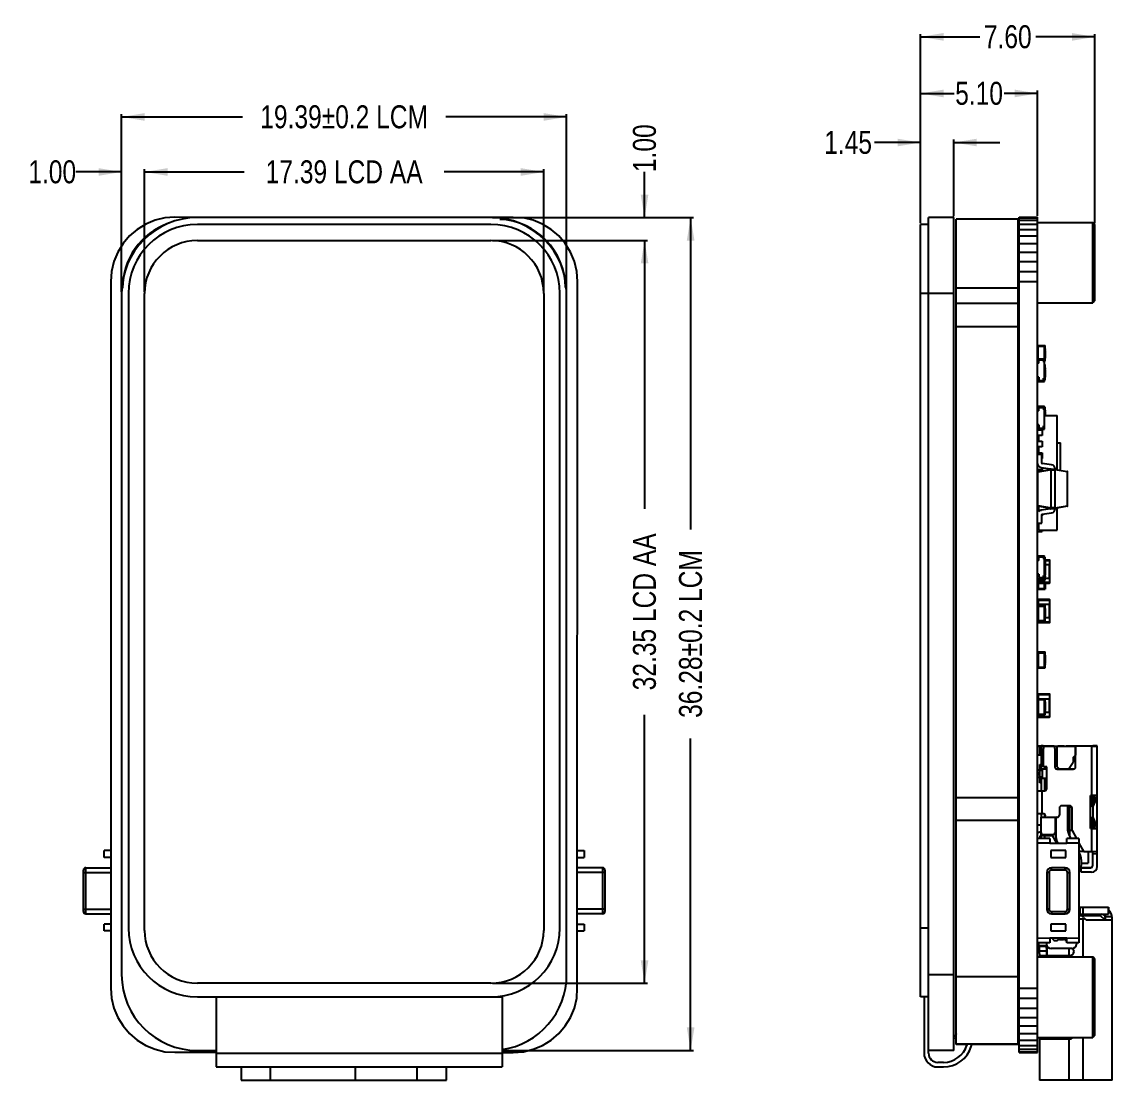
# Model space of a CAD drawing. Header units: millimetres. Extents: x -35.9 to 51.6, y -31.6 to 17.9.
# Drawn here: x -35.9 to 11.6, y -28.24 to 17.87 of the extents above; entities that cross this region are included whole.
import ezdxf

# ---------------------------------------------------------------- set-up
doc = ezdxf.new("R2010")
doc.units = ezdxf.units.MM
doc.header["$LTSCALE"] = 1.21
doc.header["$MEASUREMENT"] = 0
doc.header["$PDMODE"] = 3
doc.header["$PDSIZE"] = 0.3125
doc.layers.get('0').update_dxf_attribs({"linetype": 'CONTINUOUS'})
doc.layers.get('DEFPOINTS').update_dxf_attribs({"linetype": 'CONTINUOUS'})
doc.layers.add('Dim', color=3, linetype='CONTINUOUS', lineweight=25)
doc.styles.get("Standard").update_dxf_attribs({"font": 'txt', "width": 0.8})
doc.dimstyles.get("Standard").update_dxf_attribs({"dimtxt": 0.15625, "dimasz": 0.1875, "dimexe": 0.125, "dimexo": 0.0625, "dimgap": 0.09, "dimtad": 0, "dimtih": 1, "dimtoh": 1, "dimzin": 4, "dimdsep": 46, "dimtxsty": 'STANDARD', "dimblk": '_FILLED', "dimblk1": '_FILLED', "dimblk2": '_FILLED', "dimcen": 0.09, "dimazin": 1, "dimtp": 0.01, "dimtm": 0.01, "dimtfac": 1, "dimtofl": 0, "dimtmove": 0, "dimatfit": 3, "dimldrblk": '_FILLED', "dimfxl": 1, "dimtolj": 1, "dimtzin": 4, "dimarcsym": 0})

# ---------------------------------------------------------------- blocks, each defined once
blk = doc.blocks.new('_FILLED')
at = {"color": 0, "linetype": 'ByBlock'}
blk.add_solid([(0, 0), (-1, 0.167), (-1, -0.167)], dxfattribs=at)
blk = doc.blocks.new('*D67')
at = {"color": 0, "linetype": 'ByBlock', "lineweight": -2}
for p, q in [((-30.555, 6.102), (-30.555, 11.452)), ((-13.165, 6.102), (-13.165, 11.452)), ((-30.555, 11.327), (-26.216, 11.327)), ((-13.165, 11.327), (-17.503, 11.327))]:
    blk.add_line(p, q, dxfattribs=at)
at = {"layer": 'DEFPOINTS', "color": 0, "linetype": 'ByBlock'}
for p in [(-30.555, 6.04), (-13.165, 6.04)]:
    blk.add_point(p, dxfattribs=at)
at = {"color": 0, "linetype": 'ByBlock', "lineweight": -2, "rotation": 180}
blk.add_blockref('_FILLED', (-30.555, 11.327), dxfattribs=at)
at = {"color": 0, "linetype": 'ByBlock', "lineweight": -2}
blk.add_blockref('_FILLED', (-13.165, 11.327), dxfattribs=at)
at = {"color": 0, "linetype": 'ByBlock', "lineweight": -2, "insert": (-21.86, 11.327), "char_height": 1, "attachment_point": 5}
blk.add_mtext('\\A1;17.39 LCD AA', dxfattribs=at)
blk = doc.blocks.new('*D69')
at = {"color": 0, "linetype": 'ByBlock', "lineweight": -2}
for p, q in [((-31.555, 6.102), (-31.555, 13.849)), ((-12.165, 6.102), (-12.165, 13.849)), ((-31.555, 13.724), (-26.283, 13.724)), ((-12.165, 13.724), (-17.436, 13.724))]:
    blk.add_line(p, q, dxfattribs=at)
at = {"layer": 'DEFPOINTS', "color": 0, "linetype": 'ByBlock'}
for p in [(-31.555, 6.04), (-12.165, 6.04)]:
    blk.add_point(p, dxfattribs=at)
at = {"color": 0, "linetype": 'ByBlock', "lineweight": -2, "rotation": 180}
blk.add_blockref('_FILLED', (-31.555, 13.724), dxfattribs=at)
at = {"color": 0, "linetype": 'ByBlock', "lineweight": -2}
blk.add_blockref('_FILLED', (-12.165, 13.724), dxfattribs=at)
at = {"color": 0, "linetype": 'ByBlock', "lineweight": -2, "insert": (-21.86, 13.724), "char_height": 1, "attachment_point": 5}
blk.add_mtext('\\A1;19.39%%p0.2 LCM', dxfattribs=at)
blk = doc.blocks.new('*D68')
at = {"color": 0, "linetype": 'ByBlock', "lineweight": -2}
for p, q in [((-31.555, 6.165), (-31.555, 11.452)), ((-30.555, 6.165), (-30.555, 11.452)), ((-31.555, 11.327), (-33.555, 11.327)), ((-30.555, 11.327), (-28.555, 11.327))]:
    blk.add_line(p, q, dxfattribs=at)
at = {"layer": 'DEFPOINTS', "color": 0, "linetype": 'ByBlock'}
for p in [(-31.555, 6.102), (-30.555, 6.102)]:
    blk.add_point(p, dxfattribs=at)
at = {"color": 0, "linetype": 'ByBlock', "lineweight": -2}
blk.add_blockref('_FILLED', (-31.555, 11.327), dxfattribs=at)
at = {"color": 0, "linetype": 'ByBlock', "lineweight": -2, "rotation": 180}
blk.add_blockref('_FILLED', (-30.555, 11.327), dxfattribs=at)
at = {"color": 0, "linetype": 'ByBlock', "lineweight": -2, "insert": (-34.578, 11.327), "char_height": 1, "attachment_point": 5}
blk.add_mtext('\\A1;1.00', dxfattribs=at)
blk = doc.blocks.new('*D64')
at = {"color": 0, "linetype": 'ByBlock', "lineweight": -2}
for p, q in [((-15.402, 8.34), (-8.646, 8.34)), ((-8.771, 8.34), (-8.771, -3.345)), ((-8.771, -24.01), (-8.771, -12.325)), ((-15.402, -24.01), (-8.646, -24.01))]:
    blk.add_line(p, q, dxfattribs=at)
at = {"layer": 'DEFPOINTS', "color": 0, "linetype": 'ByBlock'}
for p in [(-15.465, 8.34), (-15.465, -24.01)]:
    blk.add_point(p, dxfattribs=at)
at = {"color": 0, "linetype": 'ByBlock', "lineweight": -2}
for p, rotation in [((-8.771, 8.34), 90), ((-8.771, -24.01), 270)]:
    blk.add_blockref('_FILLED', p, dxfattribs=dict(at, rotation=rotation))
at = {"color": 0, "linetype": 'ByBlock', "lineweight": -2, "insert": (-8.771, -7.835), "char_height": 1, "attachment_point": 5, "rotation": 90}
blk.add_mtext('\\A1;32.35 LCD AA', dxfattribs=at)
blk = doc.blocks.new('*D65')
at = {"color": 0, "linetype": 'ByBlock', "lineweight": -2}
for p, q in [((-15.402, 9.34), (-6.639, 9.34)), ((-6.764, 9.34), (-6.764, -4.243)), ((-6.764, -26.94), (-6.764, -13.357)), ((-14.917, -26.94), (-6.639, -26.94))]:
    blk.add_line(p, q, dxfattribs=at)
at = {"layer": 'DEFPOINTS', "color": 0, "linetype": 'ByBlock'}
for p in [(-15.465, 9.34), (-14.98, -26.94)]:
    blk.add_point(p, dxfattribs=at)
at = {"color": 0, "linetype": 'ByBlock', "lineweight": -2}
for p, rotation in [((-6.764, 9.34), 90), ((-6.764, -26.94), 270)]:
    blk.add_blockref('_FILLED', p, dxfattribs=dict(at, rotation=rotation))
at = {"color": 0, "linetype": 'ByBlock', "lineweight": -2, "insert": (-6.764, -8.8), "char_height": 1, "attachment_point": 5, "rotation": 90}
blk.add_mtext('\\A1;36.28%%p0.2 LCM', dxfattribs=at)
blk = doc.blocks.new('*D66')
at = {"color": 0, "linetype": 'ByBlock', "lineweight": -2}
for p, q in [((-8.771, 9.34), (-8.771, 11.34)), ((-15.402, 9.34), (-8.646, 9.34)), ((-15.34, 8.34), (-8.646, 8.34)), ((-8.771, 8.34), (-8.771, 6.34))]:
    blk.add_line(p, q, dxfattribs=at)
at = {"layer": 'DEFPOINTS', "color": 0, "linetype": 'ByBlock'}
for p in [(-15.465, 9.34), (-15.402, 8.34)]:
    blk.add_point(p, dxfattribs=at)
at = {"color": 0, "linetype": 'ByBlock', "lineweight": -2}
for p, rotation in [((-8.771, 9.34), 270), ((-8.771, 8.34), 90)]:
    blk.add_blockref('_FILLED', p, dxfattribs=dict(at, rotation=rotation))
at = {"color": 0, "linetype": 'ByBlock', "lineweight": -2, "insert": (-8.771, 12.363), "char_height": 1, "attachment_point": 5, "rotation": 90}
blk.add_mtext('\\A1;1.00', dxfattribs=at)
blk = doc.blocks.new('*D73')
at = {"color": 0, "linetype": 'ByBlock', "lineweight": -2}
for p, q in [((3.254, 12.61), (1.254, 12.61)), ((3.254, 9.102), (3.254, 12.735)), ((4.704, 9.402), (4.704, 12.735)), ((4.704, 12.61), (6.704, 12.61))]:
    blk.add_line(p, q, dxfattribs=at)
at = {"layer": 'DEFPOINTS', "color": 0, "linetype": 'ByBlock'}
for p in [(3.254, 9.04), (4.704, 9.34)]:
    blk.add_point(p, dxfattribs=at)
at = {"color": 0, "linetype": 'ByBlock', "lineweight": -2}
blk.add_blockref('_FILLED', (3.254, 12.61), dxfattribs=at)
at = {"color": 0, "linetype": 'ByBlock', "lineweight": -2, "rotation": 180}
blk.add_blockref('_FILLED', (4.704, 12.61), dxfattribs=at)
at = {"color": 0, "linetype": 'ByBlock', "lineweight": -2, "insert": (0.097, 12.61), "char_height": 1, "attachment_point": 5}
blk.add_mtext('\\A1;1.45', dxfattribs=at)
blk = doc.blocks.new('*D74')
at = {"color": 0, "linetype": 'ByBlock', "lineweight": -2}
for p, q in [((3.254, 9.102), (3.254, 14.872)), ((3.254, 14.747), (4.714, 14.747)), ((8.354, 14.747), (6.894, 14.747)), ((8.354, 9.421), (8.354, 14.872))]:
    blk.add_line(p, q, dxfattribs=at)
at = {"layer": 'DEFPOINTS', "color": 0, "linetype": 'ByBlock'}
for p in [(3.254, 9.04), (8.354, 9.358)]:
    blk.add_point(p, dxfattribs=at)
at = {"color": 0, "linetype": 'ByBlock', "lineweight": -2, "rotation": 180}
blk.add_blockref('_FILLED', (3.254, 14.747), dxfattribs=at)
at = {"color": 0, "linetype": 'ByBlock', "lineweight": -2}
blk.add_blockref('_FILLED', (8.354, 14.747), dxfattribs=at)
at = {"color": 0, "linetype": 'ByBlock', "lineweight": -2, "insert": (5.804, 14.747), "char_height": 1, "attachment_point": 5}
blk.add_mtext('\\A1;5.10', dxfattribs=at)
blk = doc.blocks.new('*D75')
at = {"color": 0, "linetype": 'ByBlock', "lineweight": -2}
for p, q in [((3.254, 9.092), (3.254, 17.337)), ((3.254, 17.212), (5.83, 17.212)), ((10.854, 17.212), (8.277, 17.212)), ((10.854, 9.092), (10.854, 17.337))]:
    blk.add_line(p, q, dxfattribs=at)
at = {"layer": 'DEFPOINTS', "color": 0, "linetype": 'ByBlock'}
for p in [(3.254, 9.03), (10.854, 9.03)]:
    blk.add_point(p, dxfattribs=at)
at = {"color": 0, "linetype": 'ByBlock', "lineweight": -2, "rotation": 180}
blk.add_blockref('_FILLED', (3.254, 17.212), dxfattribs=at)
at = {"color": 0, "linetype": 'ByBlock', "lineweight": -2}
blk.add_blockref('_FILLED', (10.854, 17.212), dxfattribs=at)
at = {"color": 0, "linetype": 'ByBlock', "lineweight": -2, "insert": (7.054, 17.212), "char_height": 1, "attachment_point": 5}
blk.add_mtext('\\A1;7.60', dxfattribs=at)

msp = doc.modelspace()

# ---------------------------------------------------------------- linework, layer by layer
at = {"color": 7, "linetype": 'Continuous'}
for p, q in [((-30.5, 9.053), (-30.875, 8.824)), ((-30.095, 9.222), (-30.5, 9.053)), ((-29.668, 9.324), (-30.095, 9.222)), ((-29.23, 9.358), (-29.668, 9.324)), ((-14.49, 9.35), (-29.23, 9.358)), ((-15.465, 9.34), (-28.255, 9.34)), ((-15.465, 9.04), (-28.255, 9.04)), ((-14.052, 9.324), (-14.49, 9.35)), ((-13.625, 9.222), (-14.052, 9.324)), ((-13.219, 9.053), (-13.625, 9.222)), ((-12.845, 8.824), (-13.219, 9.053)), ((3.254, -24.61), (3.254, 9.04)), ((3.604, 9.04), (3.254, 9.04)), ((3.604, -27.06), (3.604, 9.34)), ((4.704, 9.34), (3.604, 9.34)), ((4.704, -26.94), (4.704, 9.34)), ((4.804, -26.675), (4.804, 9.267)), ((7.504, 9.267), (4.804, 9.267)), ((7.504, -26.675), (7.504, 9.267)), ((7.554, -27.029), (7.554, 9.358)), ((7.554, 9.358), (8.354, 9.358)), ((7.554, 9.35), (8.354, 9.35)), ((7.554, 9.324), (8.354, 9.324)), ((7.554, 9.222), (8.354, 9.222)), ((7.554, 9.053), (8.354, 9.053)), ((8.354, -27.029), (8.354, 9.358)), ((8.354, 9.13), (10.754, 9.13)), ((10.754, 5.63), (10.754, 9.13)), ((10.854, 9.03), (10.754, 9.13)), ((10.854, 5.73), (10.854, 9.03)), ((-30.875, 8.824), (-31.209, 8.539)), ((-12.511, 8.539), (-12.845, 8.824)), ((7.554, 8.824), (8.354, 8.824)), ((-31.494, 8.205), (-31.723, 7.83)), ((-31.209, 8.539), (-31.494, 8.205)), ((-28.255, 8.34), (-15.465, 8.34)), ((-12.226, 8.205), (-12.511, 8.539)), ((-11.996, 7.83), (-12.226, 8.205)), ((7.554, 8.539), (8.354, 8.539)), ((7.554, 8.205), (8.354, 8.205)), ((-31.723, 7.83), (-31.891, 7.425)), ((-11.828, 7.425), (-11.996, 7.83)), ((7.554, 7.83), (8.354, 7.83)), ((-31.891, 7.425), (-31.994, 6.998)), ((-11.726, 6.998), (-11.828, 7.425)), ((7.554, 7.425), (8.354, 7.425)), ((-31.994, 6.998), (-32.02, 6.56)), ((-11.691, 6.56), (-11.726, 6.998)), ((7.554, 6.998), (8.354, 6.998)), ((-32.02, 6.56), (-32.028, -24.23)), ((-11.7, -24.23), (-11.691, 6.56)), ((7.504, 6.268), (4.804, 6.268)), ((7.554, 6.56), (8.354, 6.56)), ((-31.555, 6.04), (-31.555, -23.64)), ((-31.255, 6.04), (-31.255, -21.61)), ((-30.555, -21.71), (-30.555, 6.04)), ((-13.165, 6.04), (-13.165, -21.71)), ((-12.465, -21.61), (-12.465, 6.04)), ((-12.165, -23.64), (-12.165, 6.04)), ((4.704, 6.04), (3.254, 6.04)), ((10.854, 5.73), (10.754, 5.63)), ((7.504, 5.597), (4.804, 5.597)), ((8.354, 5.63), (10.754, 5.63)), ((4.804, 4.597), (7.504, 4.597)), ((8.354, 3.762), (8.679, 3.762)), ((8.379, 3.662), (8.354, 3.662)), ((8.379, 3.193), (8.379, 3.737)), ((8.379, 3.737), (8.654, 3.737)), ((8.654, 2.193), (8.654, 3.737)), ((8.679, 3.712), (8.654, 3.712)), ((8.679, 3.662), (8.654, 3.662)), ((8.679, 3.082), (8.679, 3.762)), ((8.679, 3.623), (8.689, 3.623)), ((8.679, 3.596), (8.689, 3.596)), ((8.679, 3.587), (8.689, 3.587)), ((8.679, 3.55), (8.689, 3.55)), ((8.679, 3.499), (8.689, 3.499)), ((8.679, 3.448), (8.689, 3.448)), ((8.679, 3.435), (8.689, 3.435)), ((8.679, 3.433), (8.689, 3.433)), ((8.679, 3.388), (8.689, 3.388)), ((8.679, 3.339), (8.689, 3.339)), ((8.679, 3.333), (8.689, 3.333)), ((8.689, 3.623), (8.689, 3.587)), ((8.689, 3.55), (8.689, 3.448)), ((8.689, 3.435), (8.689, 3.333)), ((8.354, 3.193), (8.654, 3.193)), ((8.404, 2.993), (8.354, 2.993)), ((8.404, 2.993), (8.404, 3.143)), ((8.404, 3.143), (8.654, 3.143)), ((8.604, 3.143), (8.604, 3.043)), ((8.604, 3.043), (8.654, 3.043)), ((8.679, 3.182), (8.654, 3.182)), ((8.679, 3.132), (8.654, 3.132)), ((8.654, 3.082), (8.679, 3.082)), ((8.654, 2.933), (8.679, 2.933)), ((8.679, 2.883), (8.654, 2.883)), ((8.655, 2.874), (8.654, 2.874)), ((8.655, 2.792), (8.655, 2.874)), ((8.679, 3.32), (8.689, 3.32)), ((8.679, 3.268), (8.689, 3.268)), ((8.679, 3.218), (8.689, 3.218)), ((8.679, 2.253), (8.679, 2.933)), ((8.689, 3.32), (8.689, 3.218)), ((8.404, 2.393), (8.354, 2.393)), ((8.404, 2.393), (8.404, 2.243)), ((8.679, 2.833), (8.654, 2.833)), ((8.655, 2.792), (8.654, 2.792)), ((8.655, 2.782), (8.654, 2.782)), ((8.655, 2.731), (8.654, 2.731)), ((8.655, 2.716), (8.654, 2.716)), ((8.655, 2.698), (8.654, 2.698)), ((8.655, 2.687), (8.654, 2.687)), ((8.655, 2.646), (8.654, 2.646)), ((8.655, 2.606), (8.654, 2.606)), ((8.654, 2.595), (8.655, 2.595)), ((8.655, 2.515), (8.654, 2.515)), ((8.655, 2.698), (8.655, 2.782)), ((8.655, 2.606), (8.655, 2.687)), ((8.655, 2.515), (8.655, 2.595)), ((8.679, 2.795), (8.689, 2.795)), ((8.679, 2.767), (8.689, 2.767)), ((8.679, 2.758), (8.689, 2.758)), ((8.679, 2.722), (8.689, 2.722)), ((8.679, 2.67), (8.689, 2.67)), ((8.679, 2.62), (8.689, 2.62)), ((8.679, 2.606), (8.689, 2.606)), ((8.679, 2.604), (8.689, 2.604)), ((8.679, 2.559), (8.689, 2.559)), ((8.679, 2.51), (8.689, 2.51)), ((8.679, 2.504), (8.689, 2.504)), ((8.679, 2.491), (8.689, 2.491)), ((8.679, 2.439), (8.689, 2.439)), ((8.679, 2.389), (8.689, 2.389)), ((8.689, 2.795), (8.689, 2.758)), ((8.689, 2.722), (8.689, 2.62)), ((8.689, 2.606), (8.689, 2.504)), ((8.689, 2.491), (8.689, 2.389)), ((8.354, 2.193), (8.654, 2.193)), ((8.404, 2.243), (8.654, 2.243)), ((8.604, 2.243), (8.604, 2.343)), ((8.604, 2.343), (8.654, 2.343)), ((8.679, 2.353), (8.654, 2.353)), ((8.679, 2.303), (8.654, 2.303)), ((8.654, 2.253), (8.679, 2.253)), ((8.354, 1.119), (8.654, 1.119)), ((8.404, 0.919), (8.404, 1.069)), ((8.404, 1.069), (8.654, 1.069)), ((8.604, 1.069), (8.604, 0.969)), ((8.604, 0.969), (8.654, 0.969)), ((8.654, 0.119), (8.654, 1.119)), ((8.654, 1.086), (8.679, 1.086)), ((8.679, 1.036), (8.654, 1.036)), ((8.679, 0.986), (8.654, 0.986)), ((8.679, 0.722), (8.679, 1.086)), ((8.404, 0.919), (8.354, 0.919)), ((8.655, 0.8), (8.654, 0.8)), ((8.655, 0.759), (8.654, 0.759)), ((8.655, 0.718), (8.654, 0.718)), ((8.655, 0.708), (8.654, 0.708)), ((8.655, 0.656), (8.654, 0.656)), ((8.655, 0.642), (8.654, 0.642)), ((8.655, 0.624), (8.654, 0.624)), ((8.655, 0.613), (8.654, 0.613)), ((8.655, 0.572), (8.654, 0.572)), ((8.655, 0.532), (8.654, 0.532)), ((8.654, 0.521), (8.655, 0.521)), ((8.655, 0.718), (8.655, 0.8)), ((8.655, 0.722), (9.204, 0.722)), ((8.655, 0.624), (8.655, 0.708)), ((8.655, 0.532), (8.655, 0.613)), ((8.655, 0.44), (8.655, 0.521)), ((8.679, 0.948), (8.689, 0.948)), ((8.679, 0.921), (8.689, 0.921)), ((8.679, 0.912), (8.689, 0.912)), ((8.679, 0.875), (8.689, 0.875)), ((8.679, 0.823), (8.689, 0.823)), ((8.679, 0.773), (8.689, 0.773)), ((8.679, 0.76), (8.689, 0.76)), ((8.679, 0.758), (8.689, 0.758)), ((8.689, 0.948), (8.689, 0.912)), ((8.689, 0.875), (8.689, 0.773)), ((8.689, 0.76), (8.689, 0.722)), ((9.204, -1.642), (9.204, 0.722)), ((8.404, 0.319), (8.354, 0.319)), ((8.354, 0.119), (8.654, 0.119)), ((8.354, 0.097), (8.557, 0.097)), ((8.404, 0.319), (8.404, 0.169)), ((8.404, 0.169), (8.654, 0.169)), ((8.404, 0.097), (8.404, 0.119)), ((8.557, 0.097), (8.557, -0.153)), ((8.604, 0.169), (8.604, 0.269)), ((8.604, 0.269), (8.654, 0.269)), ((8.655, 0.44), (8.654, 0.44)), ((8.557, -0.153), (8.354, -0.153)), ((8.354, -0.403), (8.557, -0.403)), ((8.404, -0.403), (8.404, -0.153)), ((8.557, -0.403), (8.557, -0.653)), ((9.204, -0.465), (9.354, -0.465)), ((9.354, -1.668), (9.354, -0.465)), ((8.557, -0.653), (8.354, -0.653)), ((8.354, -0.903), (8.557, -0.903)), ((8.404, -0.903), (8.404, -0.653)), ((8.557, -0.903), (8.557, -1.153)), ((8.534, -0.977), (8.354, -0.977)), ((8.354, -1.403), (8.357, -1.403)), ((8.534, -1.353), (8.534, -0.977)), ((8.557, -1.153), (8.534, -1.153)), ((8.964, -1.431), (8.551, -1.373)), ((8.557, -1.653), (8.354, -1.653)), ((8.354, -1.747), (8.37, -1.747)), ((8.37, -1.727), (8.939, -1.627)), ((8.939, -1.647), (8.37, -1.747)), ((8.37, -1.747), (8.37, -1.727)), ((8.37, -3.207), (8.37, -1.747)), ((8.404, -1.721), (8.404, -1.653)), ((8.509, -1.549), (8.921, -1.607)), ((8.557, -1.555), (8.557, -1.653)), ((9.119, -1.627), (8.939, -1.627)), ((8.939, -1.627), (8.939, -1.647)), ((8.939, -3.307), (8.939, -1.647)), ((8.939, -1.647), (9.119, -1.647)), ((9.119, -1.627), (9.119, -1.609)), ((9.119, -1.627), (9.637, -1.718)), ((9.119, -1.627), (9.119, -1.647)), ((9.119, -3.307), (9.119, -1.647)), ((9.637, -1.738), (9.119, -1.647)), ((9.637, -1.718), (9.637, -1.738)), ((9.637, -1.738), (9.637, -3.216)), ((9.637, -1.738), (9.654, -1.738)), ((9.654, -3.216), (9.654, -1.738)), ((8.37, -3.207), (8.354, -3.207)), ((8.37, -3.207), (8.939, -3.307)), ((8.37, -3.227), (8.37, -3.207)), ((8.939, -3.327), (8.37, -3.227)), ((8.404, -3.403), (8.404, -3.233)), ((9.119, -3.307), (8.939, -3.307)), ((8.939, -3.307), (8.939, -3.327)), ((9.119, -3.307), (9.637, -3.216)), ((9.637, -3.235), (9.119, -3.327)), ((9.119, -3.307), (9.119, -3.327)), ((9.204, -4.278), (9.204, -3.312)), ((9.654, -3.216), (9.637, -3.216)), ((9.637, -3.216), (9.637, -3.235)), ((8.354, -3.403), (8.521, -3.403)), ((8.921, -3.347), (8.509, -3.405)), ((8.534, -3.977), (8.534, -3.601)), ((8.557, -3.653), (8.534, -3.653)), ((8.551, -3.581), (8.964, -3.523)), ((8.557, -3.58), (8.557, -3.653)), ((8.939, -3.327), (9.119, -3.327)), ((9.119, -3.345), (9.119, -3.327)), ((8.354, -3.977), (8.534, -3.977)), ((8.354, -4.002), (8.404, -4.002)), ((8.404, -4.278), (8.404, -3.977)), ((8.354, -4.328), (8.557, -4.328)), ((8.404, -4.278), (9.204, -4.278)), ((8.557, -4.278), (8.557, -4.328)), ((8.354, -5.395), (8.654, -5.395)), ((8.404, -5.595), (8.354, -5.595)), ((8.404, -5.595), (8.404, -5.445)), ((8.404, -5.445), (8.654, -5.445)), ((8.604, -5.445), (8.604, -5.545)), ((8.604, -5.545), (8.654, -5.545)), ((8.654, -6.429), (8.654, -5.395)), ((8.654, -5.458), (8.679, -5.458)), ((8.679, -5.508), (8.654, -5.508)), ((8.654, -5.558), (8.679, -5.558)), ((8.679, -6.454), (8.679, -5.458)), ((8.869, -5.579), (8.679, -5.579)), ((8.679, -5.594), (8.689, -5.594)), ((8.679, -5.645), (8.689, -5.645)), ((8.679, -5.696), (8.689, -5.696)), ((8.689, -5.594), (8.689, -6.012)), ((8.689, -5.599), (8.889, -5.599)), ((8.869, -5.579), (8.869, -5.779)), ((8.889, -5.779), (8.889, -5.599)), ((8.655, -5.717), (8.654, -5.717)), ((8.655, -5.754), (8.654, -5.754)), ((8.654, -5.795), (8.655, -5.795)), ((8.654, -5.797), (8.655, -5.797)), ((8.655, -5.808), (8.654, -5.808)), ((8.655, -5.849), (8.654, -5.849)), ((8.655, -5.889), (8.654, -5.889)), ((8.655, -5.901), (8.654, -5.901)), ((8.655, -5.918), (8.654, -5.918)), ((8.655, -5.931), (8.654, -5.931)), ((8.655, -5.985), (8.654, -5.985)), ((8.655, -5.995), (8.654, -5.995)), ((8.655, -6.035), (8.654, -6.035)), ((8.655, -6.076), (8.654, -6.076)), ((8.679, -6.088), (8.654, -6.088)), ((8.654, -6.138), (8.679, -6.138)), ((8.654, -6.139), (8.679, -6.139)), ((8.655, -5.797), (8.655, -5.717)), ((8.655, -5.889), (8.655, -5.808)), ((8.655, -5.985), (8.655, -5.901)), ((8.655, -6.076), (8.655, -5.995)), ((8.655, -6.038), (8.679, -6.038)), ((8.679, -5.71), (8.689, -5.71)), ((8.679, -5.812), (8.689, -5.812)), ((8.679, -5.825), (8.689, -5.825)), ((8.679, -5.875), (8.689, -5.875)), ((8.679, -5.927), (8.689, -5.927)), ((8.679, -5.952), (8.689, -5.952)), ((8.679, -5.964), (8.689, -5.964)), ((8.679, -5.987), (8.689, -5.987)), ((8.679, -6), (8.689, -6)), ((8.679, -6.003), (8.689, -6.003)), ((8.679, -6.012), (8.689, -6.012)), ((8.679, -6.026), (8.689, -6.026)), ((8.679, -6.128), (8.689, -6.128)), ((8.679, -6.141), (8.689, -6.141)), ((8.689, -5.779), (8.889, -5.779)), ((8.689, -6.026), (8.689, -6.128)), ((8.689, -6.141), (8.689, -6.243)), ((8.859, -5.779), (8.859, -6.379)), ((8.879, -6.379), (8.879, -5.779)), ((8.404, -6.195), (8.354, -6.195)), ((8.354, -6.395), (8.654, -6.395)), ((8.354, -6.454), (8.679, -6.454)), ((8.369, -6.454), (8.369, -6.559)), ((8.889, -6.559), (8.369, -6.559)), ((8.379, -6.395), (8.379, -6.429)), ((8.379, -6.429), (8.654, -6.429)), ((8.379, -6.576), (8.379, -6.816)), ((8.389, -6.579), (8.389, -6.454)), ((8.389, -6.579), (8.869, -6.579)), ((8.404, -6.195), (8.404, -6.345)), ((8.404, -6.345), (8.654, -6.345)), ((8.604, -6.345), (8.604, -6.245)), ((8.604, -6.245), (8.654, -6.245)), ((8.654, -6.354), (8.679, -6.354)), ((8.679, -6.404), (8.654, -6.404)), ((8.654, -6.816), (8.654, -6.579)), ((8.679, -6.191), (8.689, -6.191)), ((8.679, -6.243), (8.689, -6.243)), ((8.679, -6.28), (8.689, -6.28)), ((8.679, -6.303), (8.689, -6.303)), ((8.679, -6.316), (8.689, -6.316)), ((8.889, -6.379), (8.679, -6.379)), ((8.679, -6.579), (8.679, -6.841)), ((8.679, -6.629), (8.689, -6.629)), ((8.689, -6.28), (8.689, -6.316)), ((8.689, -6.579), (8.689, -6.629)), ((8.869, -6.379), (8.869, -6.579)), ((8.889, -6.559), (8.889, -6.379)), ((8.354, -6.741), (8.379, -6.741)), ((8.354, -6.841), (8.679, -6.841)), ((8.379, -6.816), (8.654, -6.816)), ((8.654, -6.741), (8.679, -6.741)), ((8.679, -6.791), (8.654, -6.791)), ((8.679, -6.666), (8.689, -6.666)), ((8.679, -6.689), (8.689, -6.689)), ((8.679, -6.702), (8.689, -6.702)), ((8.689, -6.666), (8.689, -6.702)), ((8.354, -7.444), (8.369, -7.444)), ((8.354, -7.544), (8.379, -7.544)), ((8.354, -7.556), (8.679, -7.556)), ((8.369, -7.319), (8.369, -7.499)), ((8.369, -7.319), (8.889, -7.319)), ((8.369, -7.499), (8.889, -7.499)), ((8.379, -7.499), (8.379, -7.556)), ((8.379, -7.499), (8.379, -7.556)), ((8.379, -7.581), (8.379, -8.211)), ((8.379, -7.581), (8.654, -7.581)), ((8.389, -7.499), (8.389, -7.299)), ((8.869, -7.299), (8.389, -7.299)), ((8.399, -7.556), (8.399, -7.499)), ((8.654, -8.211), (8.654, -7.581)), ((8.679, -8.236), (8.679, -7.556)), ((8.859, -7.499), (8.859, -8.099)), ((8.869, -7.299), (8.869, -7.499)), ((8.879, -8.099), (8.879, -7.499)), ((8.889, -7.499), (8.889, -7.319)), ((8.354, -7.656), (8.379, -7.656)), ((8.354, -8.024), (8.379, -8.024)), ((8.679, -7.606), (8.654, -7.606)), ((8.654, -7.656), (8.679, -7.656)), ((8.679, -7.692), (8.689, -7.692)), ((8.679, -7.742), (8.689, -7.742)), ((8.679, -7.794), (8.689, -7.794)), ((8.679, -7.808), (8.689, -7.808)), ((8.679, -7.91), (8.689, -7.91)), ((8.679, -7.923), (8.689, -7.923)), ((8.679, -7.973), (8.689, -7.973)), ((8.679, -8.025), (8.689, -8.025)), ((8.679, -8.062), (8.689, -8.062)), ((8.689, -7.692), (8.689, -7.794)), ((8.689, -7.808), (8.689, -7.91)), ((8.689, -7.923), (8.689, -8.025)), ((8.689, -8.062), (8.689, -8.098)), ((7.504, -8.085), (7.554, -8.085)), ((8.354, -8.124), (8.369, -8.124)), ((8.354, -8.136), (8.379, -8.136)), ((8.354, -8.236), (8.679, -8.236)), ((8.369, -8.099), (8.369, -8.136)), ((8.379, -8.099), (8.369, -8.099)), ((8.369, -8.236), (8.369, -8.279)), ((8.889, -8.279), (8.369, -8.279)), ((8.379, -8.211), (8.654, -8.211)), ((8.389, -8.299), (8.389, -8.236)), ((8.389, -8.299), (8.869, -8.299)), ((8.654, -8.136), (8.679, -8.136)), ((8.679, -8.186), (8.654, -8.186)), ((8.679, -8.085), (8.689, -8.085)), ((8.679, -8.098), (8.689, -8.098)), ((8.889, -8.099), (8.679, -8.099)), ((8.869, -8.099), (8.869, -8.299)), ((8.889, -8.279), (8.889, -8.099)), ((7.504, -9.585), (7.554, -9.585)), ((8.354, -9.583), (8.679, -9.583)), ((8.354, -9.593), (8.679, -9.593)), ((8.354, -9.693), (8.379, -9.693)), ((8.379, -9.618), (8.654, -9.618)), ((8.379, -9.618), (8.379, -10.248)), ((8.654, -10.248), (8.654, -9.618)), ((8.679, -9.643), (8.654, -9.643)), ((8.654, -9.693), (8.679, -9.693)), ((8.679, -10.273), (8.679, -9.583)), ((8.679, -9.719), (8.689, -9.719)), ((8.679, -9.729), (8.689, -9.729)), ((8.679, -9.779), (8.689, -9.779)), ((8.679, -9.831), (8.689, -9.831)), ((8.679, -9.834), (8.689, -9.834)), ((8.679, -9.845), (8.689, -9.845)), ((8.679, -9.947), (8.689, -9.947)), ((8.679, -9.949), (8.689, -9.949)), ((8.679, -9.96), (8.689, -9.96)), ((8.689, -9.719), (8.689, -9.831)), ((8.689, -9.834), (8.689, -9.947)), ((8.689, -9.949), (8.689, -10.062)), ((8.354, -10.163), (8.379, -10.163)), ((8.354, -10.173), (8.379, -10.173)), ((8.354, -10.273), (8.679, -10.273)), ((8.379, -10.248), (8.654, -10.248)), ((8.654, -10.173), (8.679, -10.173)), ((8.679, -10.223), (8.654, -10.223)), ((8.679, -10.01), (8.689, -10.01)), ((8.679, -10.062), (8.689, -10.062)), ((8.679, -10.088), (8.689, -10.088)), ((8.679, -10.098), (8.689, -10.098)), ((8.679, -10.122), (8.689, -10.122)), ((8.679, -10.135), (8.689, -10.135)), ((8.689, -10.088), (8.689, -10.135)), ((8.354, -11.621), (8.679, -11.621)), ((8.354, -11.634), (8.679, -11.634)), ((8.354, -11.734), (8.379, -11.734)), ((8.354, -11.757), (8.379, -11.757)), ((8.369, -11.441), (8.889, -11.441)), ((8.369, -11.441), (8.369, -11.621)), ((8.369, -11.621), (8.889, -11.621)), ((8.379, -11.621), (8.379, -11.621)), ((8.379, -11.659), (8.654, -11.659)), ((8.379, -11.659), (8.379, -12.289)), ((8.869, -11.421), (8.389, -11.421)), ((8.389, -11.621), (8.389, -11.421)), ((8.399, -11.621), (8.399, -11.621)), ((8.654, -12.289), (8.654, -11.659)), ((8.679, -11.684), (8.654, -11.684)), ((8.654, -11.734), (8.679, -11.734)), ((8.679, -12.314), (8.679, -11.621)), ((8.679, -11.757), (8.689, -11.757)), ((8.679, -11.77), (8.689, -11.77)), ((8.679, -11.82), (8.689, -11.82)), ((8.679, -11.872), (8.689, -11.872)), ((8.679, -11.873), (8.689, -11.873)), ((8.689, -11.757), (8.689, -11.872)), ((8.689, -11.873), (8.689, -11.987)), ((8.859, -11.621), (8.859, -12.221)), ((8.869, -11.421), (8.869, -11.621)), ((8.879, -12.221), (8.879, -11.621)), ((8.889, -11.621), (8.889, -11.441)), ((8.354, -12.201), (8.379, -12.201)), ((8.354, -12.214), (8.379, -12.214)), ((8.354, -12.314), (8.679, -12.314)), ((8.354, -12.337), (8.369, -12.337)), ((8.369, -12.314), (8.369, -12.401)), ((8.379, -12.289), (8.654, -12.289)), ((8.389, -12.421), (8.389, -12.314)), ((8.654, -12.214), (8.679, -12.214)), ((8.679, -12.264), (8.654, -12.264)), ((8.679, -11.885), (8.689, -11.885)), ((8.679, -11.987), (8.689, -11.987)), ((8.679, -11.988), (8.689, -11.988)), ((8.679, -12), (8.689, -12)), ((8.679, -12.051), (8.689, -12.051)), ((8.679, -12.102), (8.689, -12.102)), ((8.679, -12.127), (8.689, -12.127)), ((8.679, -12.139), (8.689, -12.139)), ((8.679, -12.162), (8.689, -12.162)), ((8.679, -12.175), (8.689, -12.175)), ((8.889, -12.221), (8.679, -12.221)), ((8.689, -11.988), (8.689, -12.102)), ((8.689, -12.127), (8.689, -12.175)), ((8.869, -12.221), (8.869, -12.421)), ((8.889, -12.401), (8.889, -12.221)), ((8.889, -12.401), (8.369, -12.401)), ((8.389, -12.421), (8.869, -12.421)), ((8.504, -13.679), (8.354, -13.679)), ((8.502, -13.679), (8.354, -13.679)), ((8.354, -13.681), (8.504, -13.681)), ((8.454, -14.081), (8.454, -13.681)), ((8.603, -13.678), (8.502, -13.678)), ((8.502, -13.679), (8.502, -13.679)), ((8.504, -13.678), (8.504, -13.679)), ((8.504, -13.681), (8.704, -13.681)), ((8.504, -13.681), (8.504, -14.681)), ((9.034, -13.681), (8.603, -13.681)), ((8.654, -13.681), (8.654, -13.695)), ((8.704, -13.682), (9.006, -13.682)), ((9.006, -13.681), (9.204, -13.681)), ((9.079, -13.681), (9.054, -13.681)), ((9.204, -13.682), (10.004, -13.682)), ((9.204, -14.582), (9.204, -13.682)), ((9.504, -13.681), (9.229, -13.681)), ((9.604, -13.678), (10.754, -13.678)), ((9.604, -13.678), (9.606, -13.681)), ((9.604, -13.681), (9.604, -13.678)), ((10.004, -13.681), (10.006, -13.681)), ((10.004, -13.682), (10.004, -14.082)), ((10.704, -13.682), (10.006, -13.682)), ((10.006, -14.584), (10.006, -13.682)), ((10.704, -13.682), (10.954, -13.681)), ((10.704, -13.682), (10.704, -15.832)), ((10.724, -13.678), (10.724, -13.681)), ((10.954, -13.678), (10.754, -13.678)), ((10.754, -13.681), (10.754, -13.678)), ((10.954, -17.271), (10.954, -13.678)), ((8.504, -14.081), (8.354, -14.081)), ((8.604, -14.582), (8.604, -13.782)), ((9.106, -13.782), (9.106, -14.584)), ((9.904, -14.182), (10.004, -14.082)), ((9.904, -14.182), (9.904, -14.382)), ((8.454, -14.481), (8.504, -14.481)), ((8.454, -14.731), (8.454, -14.481)), ((8.754, -14.681), (8.504, -14.681)), ((8.754, -14.582), (8.604, -14.582)), ((8.654, -14.582), (8.654, -14.681)), ((8.754, -15.532), (8.754, -14.582)), ((9.304, -14.681), (9.186, -14.681)), ((9.204, -14.582), (9.304, -14.682)), ((9.206, -14.684), (9.906, -14.684)), ((9.704, -14.682), (9.304, -14.682)), ((9.654, -14.682), (9.654, -14.684)), ((9.704, -14.682), (9.904, -14.382)), ((9.926, -14.681), (9.704, -14.681)), ((9.754, -14.684), (9.754, -14.681)), ((8.454, -14.732), (8.354, -14.732)), ((8.354, -14.832), (8.454, -14.832)), ((8.454, -14.932), (8.354, -14.932)), ((8.354, -15.032), (8.454, -15.032)), ((8.454, -14.731), (8.554, -14.731)), ((8.454, -15.281), (8.454, -14.732)), ((8.554, -15.031), (8.454, -15.031)), ((8.504, -15.081), (8.754, -15.081)), ((8.504, -15.081), (8.504, -15.632)), ((8.554, -14.731), (8.554, -15.031)), ((8.654, -15.081), (8.654, -15.632)), ((8.354, -15.632), (8.654, -15.632)), ((8.504, -15.281), (8.454, -15.281)), ((8.554, -16.632), (8.554, -15.632)), ((4.804, -15.923), (7.504, -15.923)), ((10.954, -15.831), (10.654, -15.832)), ((10.654, -17.272), (10.654, -15.832)), ((10.854, -15.899), (10.654, -16.326)), ((10.724, -15.832), (10.724, -16.177)), ((10.754, -15.832), (10.754, -16.113)), ((10.754, -16.349), (10.954, -15.921)), ((10.854, -15.899), (10.854, -15.831)), ((9.304, -16.382), (9.304, -16.692)), ((9.754, -16.282), (9.404, -16.282)), ((9.654, -16.282), (9.654, -17.282)), ((9.754, -17.591), (9.754, -16.282)), ((9.854, -17.362), (9.854, -16.382)), ((10.754, -16.349), (10.754, -16.754)), ((7.504, -16.923), (4.804, -16.923)), ((8.619, -16.632), (8.354, -16.632)), ((8.504, -16.632), (8.504, -16.781)), ((8.504, -16.782), (9.214, -16.782)), ((8.504, -17.709), (8.504, -16.782)), ((8.654, -16.64), (8.654, -16.773)), ((9.114, -16.872), (9.114, -17.445)), ((9.144, -16.805), (9.144, -17.642)), ((9.154, -17.642), (9.154, -16.797)), ((10.654, -16.776), (10.854, -17.204)), ((10.724, -16.926), (10.724, -17.271)), ((10.954, -17.181), (10.754, -16.754)), ((10.754, -16.99), (10.754, -17.271)), ((8.504, -17.131), (8.354, -17.131)), ((8.484, -17.431), (8.504, -17.431)), ((9.014, -17.542), (8.604, -17.542)), ((9.004, -17.581), (9.004, -17.542)), ((9.819, -17.709), (9.717, -17.525)), ((9.854, -17.361), (9.754, -17.361)), ((9.854, -17.362), (10.046, -17.709)), ((10.654, -17.272), (10.954, -17.271)), ((10.704, -17.272), (10.704, -18.282)), ((10.854, -17.271), (10.854, -17.204)), ((10.954, -18.931), (10.954, -17.271)), ((8.882, -17.709), (8.354, -17.709)), ((8.882, -17.913), (8.354, -17.909)), ((8.454, -17.611), (8.454, -17.709)), ((8.504, -17.581), (8.484, -17.581)), ((8.504, -17.581), (9.004, -17.581)), ((8.654, -17.581), (8.654, -17.709)), ((8.882, -17.709), (8.882, -17.916)), ((8.882, -17.913), (9.626, -17.913)), ((9.188, -17.913), (9.004, -17.581)), ((9.221, -17.913), (9.208, -17.89)), ((9.217, -17.885), (9.232, -17.913)), ((10.154, -17.709), (9.626, -17.709)), ((9.626, -17.916), (9.626, -17.709)), ((10.154, -17.909), (9.626, -17.913)), ((10.154, -17.709), (10.154, -22.259)), ((10.156, -17.908), (10.364, -18.282)), ((-32.32, -18.534), (-32.32, -18.234)), ((-32.02, -18.234), (-32.32, -18.234)), ((-11.7, -18.234), (-11.4, -18.234)), ((-11.4, -18.234), (-11.4, -18.534)), ((9.579, -18.234), (8.929, -18.234)), ((8.929, -18.234), (8.929, -18.534)), ((9.579, -18.534), (9.579, -18.234)), ((10.154, -18.262), (10.353, -18.262)), ((10.191, -18.378), (10.154, -18.311)), ((10.704, -18.282), (10.364, -18.282)), ((10.554, -18.282), (10.554, -18.781)), ((10.954, -18.281), (10.704, -18.282)), ((10.754, -18.881), (10.754, -18.282)), ((10.954, -18.381), (10.754, -18.381)), ((-33.12, -20.984), (-33.12, -18.984)), ((-33.12, -18.984), (-32.02, -18.984)), ((-32.02, -18.534), (-32.32, -18.534)), ((-11.7, -18.534), (-11.4, -18.534)), ((-10.6, -18.984), (-11.7, -18.984)), ((-10.6, -18.984), (-10.6, -20.984)), ((8.929, -18.534), (9.579, -18.534)), ((9.554, -18.984), (8.954, -18.984)), ((8.954, -19.084), (8.954, -18.984)), ((9.554, -19.084), (9.554, -18.984)), ((10.254, -18.621), (10.254, -18.881)), ((10.254, -18.781), (10.554, -18.781)), ((10.254, -18.979), (10.654, -18.979)), ((10.254, -19.181), (10.254, -18.979)), ((10.654, -18.981), (10.254, -18.981)), ((10.654, -18.981), (10.654, -18.979)), ((-33.22, -20.884), (-33.22, -19.084)), ((-33.22, -19.184), (-32.02, -19.184)), ((-10.5, -19.184), (-11.7, -19.184)), ((-10.5, -19.084), (-10.5, -20.884)), ((8.854, -19.184), (8.754, -19.184)), ((8.754, -19.184), (8.754, -20.784)), ((8.854, -19.184), (8.854, -20.784)), ((9.554, -19.084), (8.954, -19.084)), ((9.654, -19.184), (9.754, -19.184)), ((9.654, -20.784), (9.654, -19.184)), ((9.754, -20.784), (9.754, -19.184)), ((10.704, -19.181), (10.254, -19.181)), ((-33.22, -20.784), (-32.02, -20.784)), ((-10.5, -20.784), (-11.7, -20.784)), ((8.854, -20.784), (8.754, -20.784)), ((8.954, -20.884), (9.554, -20.884)), ((8.954, -20.884), (8.954, -20.984)), ((9.554, -20.884), (9.554, -20.984)), ((9.654, -20.784), (9.754, -20.784)), ((10.154, -20.706), (11.446, -20.706)), ((10.193, -20.706), (10.193, -21.006)), ((10.323, -20.706), (10.323, -21.006)), ((11.443, -21.006), (11.443, -20.706)), ((11.446, -20.706), (11.446, -21.006)), ((-33.12, -20.984), (-32.02, -20.984)), ((-10.6, -20.984), (-11.7, -20.984)), ((8.954, -20.984), (9.554, -20.984)), ((10.154, -21.006), (11.446, -21.006)), ((10.154, -21.056), (11.083, -21.056)), ((10.154, -21.206), (10.323, -21.206)), ((10.323, -21.056), (10.323, -21.12)), ((10.323, -21.206), (10.323, -22.87)), ((10.523, -21.256), (11.603, -21.256)), ((11.283, -21.256), (11.083, -21.056)), ((11.295, -21.106), (11.6, -21.106)), ((11.303, -21.006), (11.303, -21.256)), ((11.603, -28.236), (11.603, -21.156)), ((-32.02, -21.434), (-32.32, -21.434)), ((-32.32, -21.734), (-32.32, -21.434)), ((-32.02, -21.734), (-32.32, -21.734)), ((-11.7, -21.434), (-11.4, -21.434)), ((-11.7, -21.734), (-11.4, -21.734)), ((-11.4, -21.434), (-11.4, -21.734)), ((3.604, -21.61), (3.254, -21.61)), ((9.579, -21.434), (8.929, -21.434)), ((8.929, -21.434), (8.929, -21.734)), ((8.929, -21.734), (9.579, -21.734)), ((9.579, -21.734), (9.579, -21.434)), ((8.882, -22.056), (8.354, -22.059)), ((8.882, -22.259), (8.354, -22.259)), ((8.393, -22.259), (8.393, -22.386)), ((8.743, -22.259), (8.743, -22.306)), ((8.882, -22.052), (8.882, -22.259)), ((9.626, -22.056), (8.882, -22.056)), ((9.493, -22.076), (9.293, -22.076)), ((9.309, -22.106), (9.477, -22.106)), ((9.626, -22.259), (9.626, -22.052)), ((10.154, -22.059), (9.626, -22.056)), ((10.154, -22.259), (9.626, -22.259)), ((10.043, -22.259), (10.043, -22.306)), ((8.762, -22.386), (8.393, -22.386)), ((8.443, -22.606), (8.443, -22.386)), ((8.733, -22.406), (8.443, -22.406)), ((8.443, -22.606), (8.743, -22.606)), ((8.733, -22.386), (8.733, -22.459)), ((8.733, -22.459), (8.743, -22.515)), ((8.743, -22.506), (8.743, -22.606)), ((8.743, -22.606), (8.743, -22.672)), ((8.763, -22.806), (8.763, -22.39)), ((9.843, -22.506), (8.943, -22.506)), ((9.723, -22.87), (9.723, -22.506)), ((8.354, -22.87), (10.754, -22.87)), ((8.443, -22.806), (8.443, -22.87)), ((8.459, -22.806), (9.743, -22.806)), ((10.854, -22.97), (10.754, -22.87)), ((10.754, -26.37), (10.754, -22.87)), ((10.854, -26.27), (10.854, -22.97)), ((4.704, -23.64), (3.604, -23.64)), ((7.504, -23.732), (4.804, -23.732)), ((-15.465, -24.01), (-28.255, -24.01)), ((-32.028, -24.23), (-31.994, -24.668)), ((-31.994, -24.668), (-31.891, -25.095)), ((-28.255, -24.61), (-14.98, -24.61)), ((-27.44, -24.61), (-27.44, -27.66)), ((-14.98, -24.61), (-14.98, -27.66)), ((-11.828, -25.095), (-11.726, -24.668)), ((-11.726, -24.668), (-11.7, -24.23)), ((3.604, -24.61), (3.254, -24.61)), ((3.404, -24.61), (3.404, -27.06)), ((7.554, -24.23), (8.354, -24.23)), ((7.554, -24.668), (8.354, -24.668)), ((-31.891, -25.095), (-31.723, -25.501)), ((-11.996, -25.501), (-11.828, -25.095)), ((7.554, -25.095), (8.354, -25.095)), ((-31.723, -25.501), (-31.494, -25.875)), ((-12.226, -25.875), (-11.996, -25.501)), ((7.554, -25.501), (8.354, -25.501)), ((-31.494, -25.875), (-31.209, -26.209)), ((-12.511, -26.209), (-12.226, -25.875)), ((7.554, -25.875), (8.354, -25.875)), ((-31.209, -26.209), (-30.875, -26.494)), ((-30.875, -26.494), (-30.5, -26.724)), ((-13.219, -26.724), (-12.845, -26.494)), ((-12.845, -26.494), (-12.511, -26.209)), ((4.804, -26.207), (4.745, -26.39)), ((4.745, -26.39), (4.804, -26.409)), ((7.554, -26.209), (8.354, -26.209)), ((7.554, -26.494), (8.354, -26.494)), ((8.354, -26.37), (10.754, -26.37)), ((8.443, -26.37), (8.443, -28.236)), ((8.443, -26.436), (9.743, -26.436)), ((8.743, -26.37), (8.743, -26.436)), ((9.673, -26.436), (9.673, -26.37)), ((9.713, -26.436), (9.713, -26.37)), ((9.723, -28.236), (9.723, -26.436)), ((10.323, -26.37), (10.323, -28.236)), ((10.854, -26.27), (10.754, -26.37)), ((-30.5, -26.724), (-30.095, -26.892)), ((-30.095, -26.892), (-29.668, -26.994)), ((-29.668, -26.994), (-29.23, -27.02)), ((-29.23, -27.02), (-27.44, -27.021)), ((-28.255, -26.94), (-27.44, -26.94)), ((-27.44, -27.06), (-14.98, -27.06)), ((-14.98, -27.028), (-14.49, -27.029)), ((-14.49, -27.029), (-14.052, -26.994)), ((-14.052, -26.994), (-13.625, -26.892)), ((-13.625, -26.892), (-13.219, -26.724)), ((4.704, -26.94), (3.604, -26.94)), ((7.504, -26.674), (4.804, -26.674)), ((5.284, -26.675), (4.804, -26.675)), ((5.285, -26.674), (5.272, -26.714)), ((5.462, -26.775), (5.494, -26.674)), ((7.504, -26.675), (5.494, -26.675)), ((7.554, -26.724), (8.354, -26.724)), ((7.554, -26.892), (8.354, -26.892)), ((7.554, -26.994), (8.354, -26.994)), ((7.554, -27.029), (8.354, -27.029)), ((4.252, -27.46), (4.004, -27.46)), ((-27.44, -27.66), (-14.98, -27.66)), ((-26.346, -27.66), (-26.346, -28.236)), ((-25.066, -28.236), (-25.066, -27.66)), ((-21.376, -27.66), (-21.376, -28.236)), ((-21.366, -27.821), (-21.376, -27.821)), ((-21.376, -27.906), (-21.366, -27.906)), ((-21.366, -28.236), (-21.366, -27.66)), ((-18.686, -27.66), (-18.686, -28.236)), ((-17.406, -28.236), (-17.406, -27.66)), ((4.004, -27.66), (4.252, -27.66)), ((-26.346, -28.236), (-17.406, -28.236)), ((-21.376, -28.136), (-21.366, -28.136)), ((11.603, -28.236), (8.443, -28.236))]:
    msp.add_line(p, q, dxfattribs=at)
for centre, radius, start, end in [((-28.255, 6.04), 3.3, 90, 180), ((-28.514, 6.263), 3, 109.5709, 180.0161), ((-28.255, 6.04), 3, 90, 180), ((-15.465, 6.04), 3.3, 0, 90), ((-15.465, 6.04), 3, 0, 90), ((-15.214, 6.267), 3, 0.4347, 87.3536), ((-28.255, 6.04), 2.3, 90, 180), ((-15.465, 6.04), 2.3, 0, 90), ((8.534, -1.37), 0.18, 180, 262), ((8.554, -1.353), 0.02, 180, 262), ((8.374, -1.747), 0.02, 100, 180), ((8.919, -1.626), 0.02, 358.8644, 82), ((8.939, -1.609), 0.18, 360, 82), ((9.634, -1.738), 0.02, 360, 80), ((8.374, -3.207), 0.02, 180, 260), ((9.634, -3.216), 0.02, 280, 360), ((8.534, -3.583), 0.18, 98, 144.838), ((8.554, -3.601), 0.02, 98, 180), ((8.919, -3.327), 0.02, 278, 1.1356), ((8.939, -3.345), 0.18, 278, 360), ((8.869, -5.599), 0.02, 0, 90), ((8.389, -6.559), 0.02, 180, 270), ((8.869, -6.559), 0.02, 270, 360), ((8.389, -7.319), 0.02, 90, 180), ((8.869, -7.319), 0.02, 0, 90), ((8.389, -8.279), 0.02, 180, 270), ((8.869, -8.279), 0.02, 270, 360), ((8.389, -11.441), 0.02, 90, 180), ((8.869, -11.441), 0.02, 0, 90), ((8.389, -12.401), 0.02, 180, 270), ((8.869, -12.401), 0.02, 270, 360), ((8.704, -13.782), 0.1, 90, 180), ((9.006, -13.782), 0.1, 0, 90), ((9.206, -14.584), 0.1, 180, 270), ((9.906, -14.584), 0.1, 270, 360), ((8.654, -15.532), 0.1, 270, 360), ((9.404, -16.382), 0.1, 90, 180), ((9.754, -16.382), 0.1, 0, 90), ((8.619, -16.707), 0.075, 270, 90), ((9.204, -16.872), 0.09, 90, 179.9971), ((9.214, -16.692), 0.09, 270, 360), ((8.484, -17.611), 0.18, 90, 136.4483), ((10.154, -17.282), 0.5, 180, 209.0546), ((8.484, -17.611), 0.03, 90, 180), ((9.654, -17.642), 0.51, 180, 209.0546), ((9.654, -17.642), 0.5, 180, 209.0546), ((9.754, -18.621), 0.5, 0, 29.0546), ((-33.12, -19.084), 0.1, 90, 180), ((-10.6, -19.084), 0.1, 0, 90), ((8.954, -19.184), 0.2, 90, 180), ((9.554, -19.184), 0.2, 0, 90), ((10.154, -18.881), 0.1, 270, 360), ((10.654, -18.881), 0.1, 270, 360), ((10.704, -18.931), 0.25, 270, 360), ((8.954, -19.184), 0.1, 90, 180), ((9.554, -19.184), 0.1, 0, 90), ((-33.12, -20.884), 0.1, 180, 270), ((-10.6, -20.884), 0.1, 270, 360), ((8.954, -20.784), 0.2, 180, 270), ((8.954, -20.784), 0.1, 180, 270), ((9.554, -20.784), 0.2, 270, 360), ((9.554, -20.784), 0.1, 270, 360), ((11.153, -21.156), 0.45, 360, 49.1511), ((7.643, -21.28), 0.2, 116.565, 134.4759), ((10.177, -21.256), 0.2, 30, 90), ((10.523, -21.056), 0.2, 210, 270), ((11.153, -21.156), 0.15, 360, 90), ((-28.255, -21.61), 3, 180, 270), ((-28.255, -21.71), 2.3, 180, 270), ((-15.465, -21.61), 3, 270, 360), ((-15.465, -21.71), 2.3, 270, 360), ((7.643, -21.633), 0.2, 225.5241, 243.4349), ((8.943, -22.306), 0.2, 180, 270), ((9.143, -22.006), 0.15, 199.2884, 303.5573), ((9.293, -21.926), 0.15, 240.8816, 270), ((9.309, -22.256), 0.15, 90, 123.5573), ((9.477, -22.256), 0.15, 56.4427, 90), ((9.493, -21.926), 0.15, 270, 299.1181), ((9.643, -22.006), 0.15, 236.4427, 263.2707), ((9.843, -22.306), 0.2, 270, 360), ((9.743, -22.606), 0.2, 270, 352.8192), ((9.743, -22.656), 0.2, 7.1808, 50.735), ((8.764, -22.798), 0.00835, 265.0626, 270.0198), ((-28.255, -23.64), 3.3, 180, 270), ((-15.465, -23.64), 3.3, 278.4514, 360), ((7.643, -25.525), 0.2, 116.861, 134.5645), ((7.643, -25.748), 0.2, 225.4357, 243.1392), ((9.743, -26.236), 0.2, 270, 317.8249), ((4.004, -27.06), 0.6, 180, 270), ((4.004, -27.06), 0.4, 180, 270), ((4.252, -26.39), 1.07, 270, 342.3861), ((4.252, -26.39), 1.27, 270, 342.3861)]:
    msp.add_arc(centre, radius, start, end, dxfattribs=at)
msp.add_ellipse((10.323, -19.926), major_axis=(-0.842, 0.964), ratio=1, start_param=-3.859207, end_param=-3.807765, dxfattribs=at)
for points, knots in [([(8.504, -17.445), (8.504, -17.458), (8.509, -17.483), (8.531, -17.515), (8.565, -17.537), (8.591, -17.542), (8.604, -17.542)], [0, 0, 0, 0, 0.245538, 0.493714, 0.745571, 1, 1, 1, 1]), ([(9.014, -17.542), (9.027, -17.542), (9.053, -17.537), (9.086, -17.515), (9.108, -17.483), (9.114, -17.458), (9.114, -17.445)], [0, 0, 0, 0, 0.254429, 0.506286, 0.754462, 1, 1, 1, 1]), ([(8.459, -22.806), (8.458, -22.806), (8.455, -22.805), (8.453, -22.802), (8.451, -22.797), (8.449, -22.791), (8.447, -22.782), (8.446, -22.768), (8.444, -22.746), (8.443, -22.716), (8.443, -22.669), (8.443, -22.632), (8.443, -22.606)], [0, 0, 0, 0, 0.015063, 0.034171, 0.060054, 0.093627, 0.135132, 0.184531, 0.306046, 0.454916, 0.624633, 1, 1, 1, 1]), ([(8.743, -22.672), (8.743, -22.69), (8.743, -22.715), (8.745, -22.748), (8.746, -22.767), (8.749, -22.783), (8.752, -22.795), (8.756, -22.803), (8.761, -22.806), (8.763, -22.806)], [0, 0, 0, 0, 0.385206, 0.550183, 0.691584, 0.806699, 0.894165, 0.955542, 1, 1, 1, 1])]:
    msp.add_open_spline(points, degree=3, knots=knots, dxfattribs=at)

# ---------------------------------------------------------------- dimensions: what is measured, and where the dimension line sits
at = {"layer": 'Dim'}
for base, p1, p2, picture, middle in [((3.254, 17.212), (10.854, 9.03), (3.254, 9.03), '*D75', (7.054, 17.212)), ((3.254, 14.747), (8.354, 9.358), (3.254, 9.04), '*D74', (5.804, 14.747)), ((3.254, 12.61), (4.704, 9.34), (3.254, 9.04), '*D73', (0.097, 12.61))]:
    dim = msp.add_linear_dim(base=base, p1=p1, p2=p2, dimstyle='STANDARD', override={"dimtxt": 1, "dimasz": 1, "dimtih": 0, "dimtoh": 0, "dimzin": 0, "dimcen": 0.198, "dimadec": 0, "dimazin": 0, "dimtp": 0, "dimtm": 0, "dimtdec": 4, "dimtzin": 0}, dxfattribs=at)
    dim.commit()
    dim.dimension.update_dxf_attribs({"geometry": picture, "text_midpoint": middle})
for base, p1, p2, angle, text, picture, middle in [((-12.165, 13.724), (-31.555, 6.04), (-12.165, 6.04), 180, '<>%%p0.2 LCM', '*D69', (-21.86, 13.724)), ((-30.555, 11.327), (-13.165, 6.04), (-30.555, 6.04), 180, '<> LCD AA', '*D67', (-21.86, 11.327)), ((-6.764, -26.94), (-15.465, 9.34), (-14.98, -26.94), 270, '<>%%p0.2 LCM', '*D65', (-6.764, -8.8)), ((-8.771, -24.01), (-15.465, 8.34), (-15.465, -24.01), 270, '<> LCD AA', '*D64', (-8.771, -7.835))]:
    dim = msp.add_linear_dim(base=base, p1=p1, p2=p2, angle=angle, text=text, dimstyle='STANDARD', override={"dimtxt": 1, "dimasz": 1, "dimtih": 0, "dimtoh": 0, "dimzin": 0, "dimpost": '<>', "dimcen": 0.198, "dimadec": 0, "dimazin": 0, "dimtp": 0, "dimtm": 0, "dimtdec": 4, "dimtzin": 0}, dxfattribs=at)
    dim.commit()
    dim.dimension.update_dxf_attribs({"geometry": picture, "text_midpoint": middle})
for base, p1, p2, angle, picture, middle in [((-8.771, 9.34), (-15.402, 8.34), (-15.465, 9.34), 90, '*D66', (-8.771, 12.363)), ((-31.555, 11.327), (-30.555, 6.102), (-31.555, 6.102), 180, '*D68', (-34.578, 11.327))]:
    dim = msp.add_linear_dim(base=base, p1=p1, p2=p2, angle=angle, dimstyle='STANDARD', override={"dimtxt": 1, "dimasz": 1, "dimtih": 0, "dimtoh": 0, "dimzin": 0, "dimcen": 0.198, "dimadec": 0, "dimazin": 0, "dimtp": 0, "dimtm": 0, "dimtdec": 4, "dimtzin": 0}, dxfattribs=at)
    dim.commit()
    dim.dimension.update_dxf_attribs({"geometry": picture, "text_midpoint": middle})

doc.saveas('drawing.dxf')
